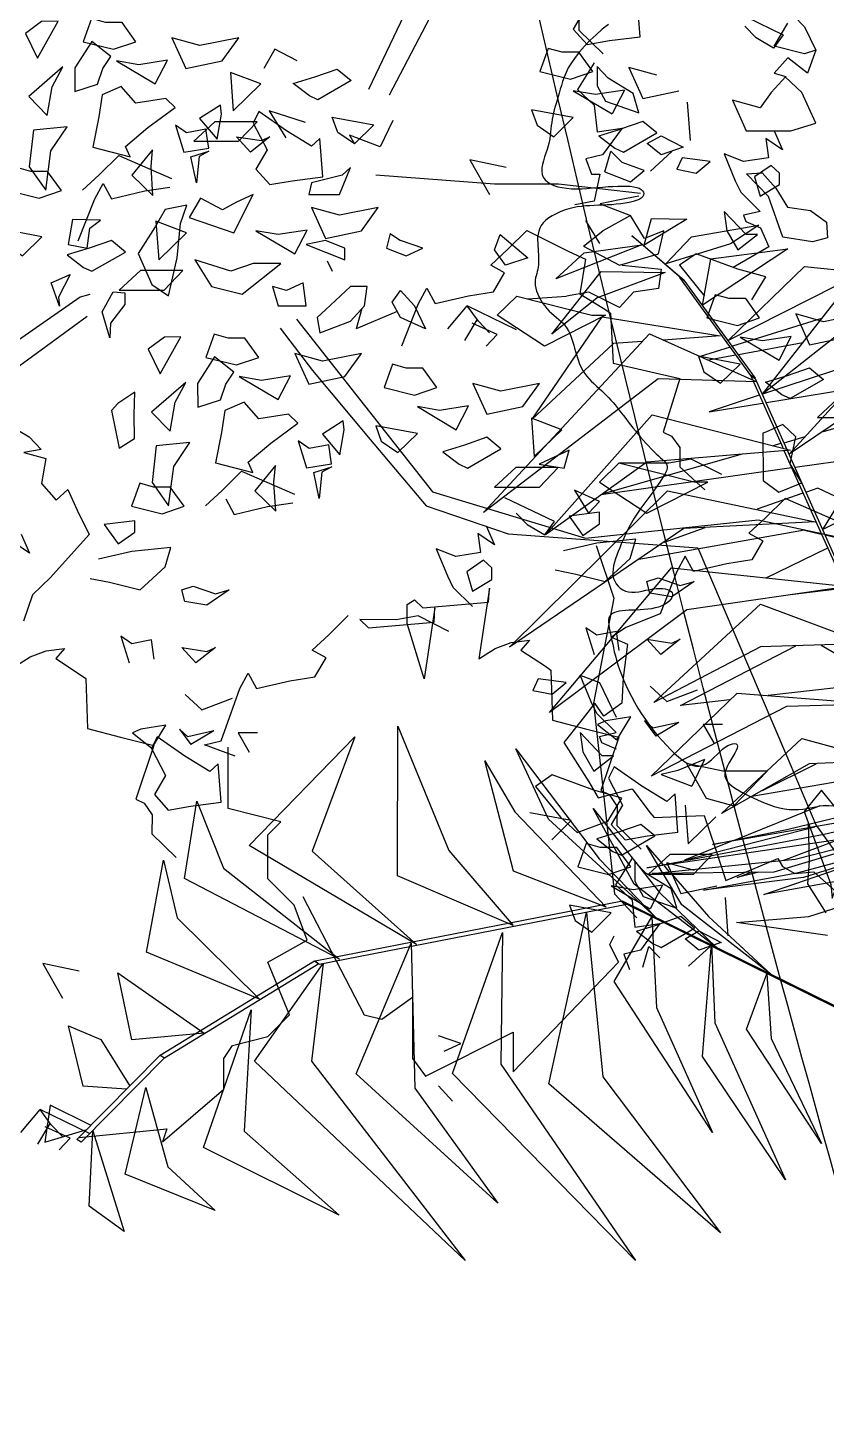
# Model space of a CAD drawing. Header units: metres. Extents: x 10 to 239, y 2 to 253.
# Drawn here: x 80.18 to 83.68, y 124.46 to 130.54 of the extents above; entities that cross this region are included whole.
import ezdxf

# ---------------------------------------------------------------- set-up
doc = ezdxf.new("R2010")
doc.units = ezdxf.units.M
doc.header["$MEASUREMENT"] = 0
doc.layers.add('1', color=7, linetype='Continuous')
doc.layers.add('cot200', color=9, linetype='Continuous')
doc.layers.add('barrera', color=7, linetype='Continuous', lineweight=0, true_color=0x9dbb63)
doc.layers.add('bloques ARBOLES', color=7, linetype='Continuous', true_color=0xb8d897)

# ---------------------------------------------------------------- blocks, each defined once
blk = doc.blocks.new('ARB5')
blk.add_lwpolyline([(4843, 2720), (4814, 2786), (4781, 2854), (4745, 2920), (4707, 2984), (4668, 3044), (4629, 3097), (4590, 3143), (4553, 3182), (4516, 3214), (4481, 3242), (4446, 3266), (4413, 3287), (4381, 3306), (4350, 3324), (4321, 3341), (4292, 3359), (4265, 3376), (4238, 3393), (4212, 3409), (4186, 3424), (4159, 3438), (4133, 3451), (4106, 3463), (4079, 3474), (4051, 3485), (4023, 3496), (3995, 3507), (3966, 3520), (3936, 3534), (3906, 3551), (3876, 3569), (3846, 3590), (3815, 3610), (3784, 3630), (3754, 3647), (3724, 3661), (3694, 3670), (3666, 3673), (3638, 3670), (3611, 3660), (3585, 3644), (3561, 3622), (3539, 3595), (3518, 3564), (3499, 3528), (3482, 3489), (3467, 3447), (3454, 3402), (3442, 3356), (3432, 3308), (3423, 3259), (3414, 3211), (3405, 3163), (3397, 3116), (3387, 3071), (3378, 3028), (3368, 2988), (3357, 2951), (3346, 2917), (3333, 2887), (3321, 2862), (3307, 2842), (3292, 2827), (3277, 2817), (3263, 2813), (3248, 2813), (3235, 2820), (3224, 2831), (3215, 2848), (3208, 2870), (3204, 2898), (3203, 2929), (3204, 2965), (3208, 3003), (3213, 3043), (3220, 3085), (3227, 3127), (3236, 3168), (3245, 3208), (3254, 3247), (3263, 3286), (3271, 3324), (3279, 3362), (3285, 3400), (3290, 3440), (3293, 3480), (3293, 3521), (3292, 3563), (3288, 3604), (3281, 3645), (3273, 3684), (3262, 3720), (3248, 3753), (3231, 3782), (3212, 3806), (3191, 3826), (3168, 3842), (3143, 3855), (3118, 3866), (3091, 3874), (3064, 3880), (3038, 3886), (3011, 3891), (2986, 3896), (2961, 3901), (2936, 3906), (2913, 3912), (2890, 3918), (2869, 3925), (2849, 3933), (2830, 3943), (2812, 3953), (2794, 3963), (2776, 3974), (2758, 3984), (2738, 3992), (2717, 3999), (2693, 4004), (2667, 4006), (2639, 4006), (2609, 4003), (2579, 3998), (2548, 3991), (2517, 3981), (2486, 3970), (2457, 3957), (2430, 3942), (2404, 3926), (2379, 3909), (2354, 3892), (2331, 3875), (2307, 3860), (2283, 3846), (2259, 3834), (2234, 3825), (2208, 3818), (2181, 3813), (2153, 3809), (2125, 3807), (2096, 3806), (2067, 3806), (2037, 3806), (2007, 3806), (1976, 3805), (1945, 3804), (1914, 3802), (1883, 3799), (1852, 3794), (1822, 3787), (1791, 3777), (1762, 3765), (1732, 3751), (1703, 3736), (1675, 3719), (1646, 3701), (1619, 3684), (1592, 3666), (1565, 3650), (1538, 3634), (1512, 3620), (1486, 3607), (1460, 3594), (1433, 3582), (1405, 3570), (1377, 3558), (1348, 3546), (1317, 3533), (1285, 3520), (1252, 3507), (1219, 3493), (1185, 3478), (1151, 3463), (1117, 3448), (1083, 3432), (1050, 3416), (1017, 3400), (986, 3383), (955, 3367), (926, 3351), (899, 3335), (874, 3319), (852, 3305), (832, 3291), (814, 3280), (796, 3271), (779, 3266), (762, 3266), (742, 3272), (721, 3284), (696, 3305), (668, 3334), (636, 3370), (601, 3412), (565, 3457), (527, 3505), (489, 3553), (451, 3601), (413, 3645), (376, 3685), (341, 3722), (307, 3755), (274, 3785), (241, 3813), (210, 3838), (179, 3863), (148, 3886), (119, 3909), (89, 3930), (60, 3951), (31, 3969), (2, 3985), (-26, 3998), (-55, 4008), (-83, 4014), (-111, 4015), (-139, 4012), (-166, 4005), (-191, 3994), (-214, 3979), (-235, 3961), (-253, 3939), (-267, 3914), (-278, 3886), (-285, 3856), (-290, 3824), (-293, 3790), (-295, 3757), (-298, 3723), (-300, 3690), (-305, 3659), (-311, 3630), (-319, 3604), (-329, 3581), (-341, 3561), (-353, 3545), (-367, 3534), (-380, 3528), (-394, 3527), (-409, 3531), (-422, 3541), (-435, 3556), (-447, 3575), (-457, 3597), (-466, 3623), (-471, 3652), (-475, 3683), (-475, 3715), (-473, 3750), (-468, 3784), (-462, 3820), (-455, 3855), (-448, 3890), (-440, 3924), (-432, 3957), (-426, 3988), (-420, 4017), (-417, 4044), (-415, 4068), (-416, 4091), (-420, 4110), (-426, 4127), (-437, 4141), (-451, 4152), (-469, 4160), (-490, 4166), (-514, 4171), (-541, 4174), (-569, 4176), (-599, 4177), (-631, 4179), (-663, 4181), (-696, 4183), (-731, 4185), (-768, 4187), (-807, 4187), (-848, 4187), (-891, 4186), (-937, 4184), (-987, 4179), (-1039, 4173), (-1093, 4165), (-1149, 4155), (-1207, 4143), (-1266, 4128), (-1326, 4112), (-1386, 4094), (-1446, 4073), (-1506, 4051), (-1564, 4027), (-1621, 4002), (-1675, 3976), (-1727, 3949), (-1776, 3922), (-1820, 3895), (-1860, 3869), (-1896, 3843), (-1927, 3817), (-1952, 3790), (-1972, 3763), (-1986, 3736), (-1993, 3708), (-1995, 3678), (-1990, 3647), (-1980, 3616), (-1966, 3583), (-1949, 3551), (-1932, 3519), (-1915, 3487), (-1899, 3457), (-1886, 3428), (-1878, 3400), (-1874, 3376), (-1873, 3354), (-1877, 3337), (-1884, 3324), (-1894, 3317), (-1908, 3317), (-1924, 3324), (-1943, 3338), (-1964, 3358), (-1987, 3383), (-2012, 3409), (-2038, 3435), (-2064, 3459), (-2091, 3480), (-2118, 3494), (-2144, 3501), (-2170, 3500), (-2197, 3493), (-2223, 3479), (-2251, 3460), (-2279, 3436), (-2309, 3408), (-2340, 3376), (-2372, 3341), (-2406, 3303), (-2439, 3263), (-2472, 3222), (-2504, 3179), (-2533, 3136), (-2559, 3093), (-2580, 3050), (-2597, 3008), (-2610, 2967), (-2620, 2927), (-2626, 2888), (-2631, 2852), (-2633, 2817), (-2635, 2783), (-2637, 2752), (-2639, 2723), (-2643, 2696), (-2649, 2671), (-2658, 2647)])
for points in [[(824, 2332), (399, 2445), (257, 2332), (285, 2105), (484, 2162), (710, 2048), (852, 2133), (824, 2303)], [(2410, 1425), (2523, 1680), (2920, 1708), (3175, 1850), (3146, 1708), (2976, 1623), (2778, 1566), (2693, 1368), (2551, 1254), (2410, 1283)]]:
    blk.add_lwpolyline(points, close=True)
blk = doc.blocks.new('A$C16B70096')
for p, q in [((1337, 1513), (1291.5, 1512)), ((1291.5, 1512), (1346.5, 1478.5)), ((1346.5, 1478.5), (1337, 1513)), ((1198.5, 1504.5), (1235, 1480.5)), ((1285.5, 1489.5), (1198.5, 1504.5)), ((1318.5, 1454.5), (1285.5, 1489.5)), ((1300.5, 1437.5), (1362.5, 1490.5)), ((1362.5, 1490.5), (1357, 1487)), ((1161, 1474), (1271, 1401)), ((1260.5, 1461), (1161, 1474)), ((1235, 1480.5), (1318.5, 1454.5)), ((1357, 1487), (1295, 1433.5)), ((1424, 1468.5), (1349.5, 1479)), ((1349.5, 1479), (1460.5, 1435)), ((1271, 1401), (1260.5, 1461)), ((1460.5, 1435), (1424, 1468.5)), ((1139.5, 1451), (1012, 1438.5)), ((1193.5, 1286), (1078, 1434)), ((1238, 1355.5), (1139.5, 1451)), ((1295, 1433.5), (1203, 1307)), ((1208.5, 1310.5), (1300.5, 1437)), ((1295, 1433.5), (1300.5, 1437.5)), ((1300.5, 1437), (1295, 1433.5)), ((1402, 1444.5), (1319.5, 1443.5)), ((1319.5, 1443.5), (1407, 1410.5)), ((1465.5, 1363.5), (1402, 1444.5)), ((1098.5, 1426), (1238, 1355.5)), ((1407, 1410.5), (1465.5, 1363.5)), ((1056.5, 1394.5), (1193.5, 1286)), ((1117.5, 1384), (1232.5, 1348)), ((1400.5, 1386), (1248.5, 1361.5)), ((1491, 1254), (1400.5, 1386)), ((1339.5, 1364), (1201, 1302)), ((1554, 1133.5), (1339.5, 1364)), ((1224.5, 1337.5), (1141.5, 1353)), ((1235.5, 1347), (1274, 1335)), ((1248.5, 1361.5), (1321.5, 1356)), ((1349, 1354), (1386, 1351.5)), ((1386, 1351.5), (1491, 1254)), ((1159, 1208.5), (1041.5, 1338)), ((1044.5, 1335.5), (1193.5, 1286)), ((1263.5, 1330.5), (1228.5, 1337)), ((1203, 1307), (1208.5, 1310.5)), ((1208.5, 1310), (1203, 1306.5)), ((1206, 1304.5), (1208.5, 1310)), ((1016.5, 1305.5), (1159, 1208.5)), ((1203, 1306.5), (1065.5, 997.5)), ((1188.5, 1275.5), (1083.5, 1292.5)), ((1167, 1217), (1205, 1301.5)), ((1201, 1302), (1328.5, 1306)), ((1328.5, 1306), (1554, 1133.5)), ((1262.5, 1263.5), (1193.5, 1274.5)), ((1198, 1285), (1262.5, 1263.5)), ((1336, 1259.5), (1157.5, 1214)), ((1474, 1104.5), (1336, 1259.5)), ((1115, 1238), (1059, 1254)), ((1115.5, 1111.5), (1047.5, 1222.5)), ((1165.5, 1223.5), (1138.5, 1231.5)), ((1179.5, 1220), (1170, 1223)), ((1070.5, 1203), (1151.5, 1191.5)), ((1087.5, 1039), (1165.5, 1213)), ((1157.5, 1214), (1343, 1198.5)), ((1399, 1158), (1219.5, 1209)), ((1156, 1191), (1402, 1156)), ((1343, 1198.5), (1474, 1104.5)), ((1006, 1166.5), (1115.5, 1111.5)), ((1092, 1150.5), (1122, 1165)), ((1122, 1165), (1137, 1159.5)), ((1316.5, 1161.5), (1125.5, 1121.5)), ((1141.5, 1158.5), (1200.5, 1137.5)), ((1520.5, 959.5), (1316.5, 1161.5)), ((1125.5, 1121.5), (1295, 1112.5)), ((1320, 1095), (1267.5, 1114)), ((1295, 1112.5), (1520.5, 959.5)), ((1112.5, 1104.5), (1087, 1098.5)), ((1139.5, 1110.5), (1118, 1105.5)), ((1139.5, 1110.5), (1353.5, 1072.5)), ((1189, 1049), (1110, 1087.5)), ((1311, 1062), (1083.5, 1038)), ((1468.5, 875), (1311, 1062)), ((1083.5, 1038), (1291.5, 1007.5)), ((1087, 1035.5), (1157.5, 1027)), ((1196, 1015), (1060.5, 964)), ((1334, 888), (1196, 1015)), ((1291.5, 1007.5), (1468.5, 875)), ((1060.5, 964), (1196, 960)), ((1118, 962), (1060.5, 928.5)), ((1299.5, 884), (1150.5, 961)), ((1196, 960), (1334, 888)), ((1226.5, 900), (1045, 886)), ((1064.5, 911), (1186.5, 897)), ((1337.5, 793), (1226.5, 900)), ((1045, 886), (1162.5, 883)), ((1162.5, 883), (1337.5, 793)), ((1236, 891.5), (1299.5, 884)), ((1664.5, 857.5), (1598.5, 697)), ((1665, 664), (1664.5, 857.5)), ((1856.5, 703.5), (1720, 843.5)), ((1720, 843.5), (1775, 696)), ((1143, 841.5), (1037.5, 813)), ((1246.5, 744.5), (1143, 841.5)), ((1512, 828), (1404.5, 686)), ((1470, 737.5), (1512, 828)), ((1037.5, 813), (1133.5, 809)), ((1193.5, 774.5), (1124.5, 809)), ((1133.5, 809), (1246.5, 744.5)), ((1552, 812.5), (1513.5, 747)), ((1515, 670), (1552, 812.5)), ((1057, 792.5), (1207.5, 766.5)), ((1162, 724), (976, 769)), ((1041.5, 753), (1119.5, 754.5)), ((1119.5, 754.5), (1230, 710)), ((1924, 760.5), (1889.5, 674)), ((1940, 660.5), (1924, 760.5)), ((1114, 718), (971, 751.5)), ((1059.5, 739), (1258, 704.5)), ((1412.5, 751), (1326.5, 642.5)), ((1331.5, 610.5), (1470, 737.5)), ((1359.5, 653.5), (1412.5, 751)), ((1513.5, 747), (1395.5, 623.5)), ((1147, 668.5), (962, 718.5)), ((962, 718.5), (1140.5, 662)), ((1151.5, 685.5), (966, 733)), ((966, 733), (1179, 669)), ((1343, 674.5), (1114, 718)), ((1294.5, 684.5), (1126, 727.5)), ((1258, 704.5), (1162, 724)), ((1085, 712.5), (1343, 674.5)), ((1093.5, 711.5), (1166.5, 684)), ((1234.5, 708.5), (1294.5, 684.5)), ((1343.5, 703.5), (1322.5, 679)), ((1323, 669), (1343.5, 703.5)), ((1640.5, 575.5), (1856.5, 703.5)), ((1192, 640), (1056.5, 686.5)), ((1336, 667), (1151.5, 685.5)), ((1404.5, 686), (1331.5, 610.5)), ((1598.5, 697), (1515.5, 600)), ((1775, 696), (1640.5, 575.5)), ((1967, 684.5), (1949.5, 610)), ((1989, 565.5), (1967, 684.5)), ((1134, 611.5), (952, 670)), ((1061.5, 663.5), (1192, 640)), ((1270, 645.5), (1147, 668.5)), ((1179, 669), (1336, 667)), ((1198.5, 669), (1226.5, 662)), ((1226.5, 662), (1209, 668.5)), ((1311.5, 667), (1263.5, 611.5)), ((1298, 626.5), (1321.5, 666.5)), ((1320.5, 677), (1314, 669.5)), ((1395.5, 623.5), (1515, 670)), ((1515.5, 600), (1665, 664)), ((1889.5, 674), (1740, 556.5)), ((1140.5, 662), (1270, 645.5)), ((1253.5, 572), (1359.5, 653.5)), ((1740, 556.5), (1940, 660.5)), ((1097.5, 495), (1374.5, 631.5)), ((1369, 627.5), (1099, 494)), ((1326.5, 642.5), (1253.5, 572)), ((1369, 627.5), (1374.5, 631.5)), ((1374.5, 631.5), (1369, 627.5)), ((1766, 550), (1369, 627.5)), ((1374.5, 631.5), (1771.5, 554)), ((1227, 604), (1134, 611.5)), ((1183, 537), (1298, 626.5)), ((1263.5, 611.5), (1183, 537)), ((1336.5, 611), (1330.5, 494)), ((1385, 527.5), (1336.5, 611)), ((1421, 617), (1400, 404.5)), ((1469.5, 395.5), (1421, 617)), ((1949.5, 610), (1843, 505)), ((1109.5, 587), (1227, 604)), ((1259.5, 576.5), (1255, 474.5)), ((1271, 431), (1259.5, 576.5)), ((1594, 409), (1529.5, 591)), ((1529.5, 591), (1531.5, 421)), ((1647.5, 577), (1642.5, 390)), ((1718.5, 408.5), (1647.5, 577)), ((1843, 505), (1989, 565.5)), ((1849.5, 425), (1761, 551)), ((1761, 551), (1776, 425)), ((1772, 554.5), (1766.5, 550.5)), ((1766.5, 550.5), (1966, 428.5)), ((1771.5, 554), (1767, 551)), ((1971.5, 432.5), (1772, 554.5)), ((2026, 539), (1914.5, 461)), ((2008, 452.5), (2026, 539)), ((1188, 537.5), (1182.5, 454)), ((1214.5, 466), (1188, 537.5)), ((1258, 332.5), (1385, 527.5)), ((1330.5, 494), (1258, 332.5)), ((1915.5, 313.5), (1854, 491)), ((1854, 491), (1863, 334.5)), ((1117.5, 318.5), (1214.5, 466)), ((1255, 474.5), (1164, 271.5)), ((2090, 470.5), (2048, 453)), ((2071, 392.5), (2090, 470.5)), ((1182.5, 454), (1117.5, 318.5)), ((1914.5, 461), (2008, 452.5)), ((2048, 453), (2011, 393.5)), ((1164, 271.5), (1271, 431)), ((1971.5, 432.5), (1966, 429)), ((2079, 323.5), (1971.5, 432.5)), ((1531.5, 421), (1357.5, 167.5)), ((1577.5, 167.5), (1849.5, 425)), ((1776, 425), (1577.5, 167.5)), ((1966, 429), (2073.5, 320)), ((1400, 404.5), (1248, 203)), ((1248, 203), (1469.5, 395.5)), ((1357.5, 167.5), (1594, 409)), ((1535.5, 241.5), (1718.5, 408.5)), ((1642.5, 390), (1535.5, 241.5)), ((1990, 391), (1961.5, 288.5)), ((2016.5, 279), (1990, 391)), ((2015.5, 388.5), (2071, 392.5)), ((2061.5, 342), (2113.5, 368)), ((2113.5, 368), (2120.5, 320)), ((1863, 334.5), (1740.5, 226)), ((2058.5, 335), (2018, 205)), ((2063, 237.5), (2058.5, 335)), ((2120.5, 320), (2067.5, 336)), ((2073.5, 320), (2079, 323.5)), ((1740.5, 226), (1915.5, 313.5)), ((1961.5, 288.5), (1900.5, 232)), ((1900.5, 232), (2016.5, 279)), ((2018, 205), (2063, 237.5))]:
    blk.add_line(p, q)
blk = doc.blocks.new('ARBOL22')
for points in [[(0.2961, 0.2167), (0.4461, 0.5042), (0.6051, 0.5828), (0.6248, 0.7006), (0.782, 0.7399), (0.9196, 0.8578), (0.9393, 1.015), (1.0179, 1.2704), (1.0375, 1.624)], [(0.2513, 0.2291), (0.3889, 0.5182), (0.6248, 0.6613), (0.7231, 0.7203), (0.9393, 0.8185), (0.9786, 0.956), (1.0565, 1.565)], [(0.7047, 0.3973), (0.7037, 0.3559), (0.7564, 0.3049)], [(0.8357, 0.3418), (0.8296, 0.4247)], [(0.7158, 0.3998), (0.6919, 0.3584)], [(1.0377, 0.3976), (1.1441, 0.3461), (1.1234, 0.3172), (1.0856, 0.3396), (1.0616, 0.3645)], [(1.1665, 0.3879), (1.1904, 0.3631), (1.2144, 0.3133), (1.1904, 0.3051), (1.1245, 0.3216), (1.1545, 0.3713)], [(0.6919, 0.3584), (0.7219, 0.3252)], [(0.7219, 0.3252), (0.7698, 0.3336)], [(0.7698, 0.3336), (0.8357, 0.3418)], [(0.0968, 0.29), (0.0489, 0.3149), (0.0249, 0.2734)], [(0.6381, 0.3169), (0.6201, 0.2672)], [(0.668, 0.3087), (0.6381, 0.3169)], [(0.7039, 0.3087), (0.668, 0.3087)], [(0.7339, 0.2672), (0.7039, 0.3087)], [(1.2144, 0.3133), (1.1965, 0.2636), (1.1545, 0.2969), (1.1245, 0.2636), (1.1497, 0.2567), (1.1186, 0.2222), (1.0945, 0.1891), (1.0347, 0.2056), (1.0647, 0.1394), (1.1604, 0.1394), (1.2144, 0.156), (1.1844, 0.2222), (1.1485, 0.2553)], [(0.7371, 0.286), (0.7012, 0.228)], [(0.743, 0.2777), (0.743, 0.2362)], [(0.7671, 0.2529), (0.743, 0.2777)], [(0.8117, 0.2756), (0.8416, 0.2092)], [(0.8716, 0.259), (0.8117, 0.2756)], [(0.6201, 0.2672), (0.686, 0.2507)], [(0.686, 0.2507), (0.7339, 0.2672)], [(0.8209, 0.2198), (0.7671, 0.2529)], [(0.7398, 0.2176), (0.6919, 0.2258)], [(0.6919, 0.2258), (0.7758, 0.1761)], [(0.7012, 0.228), (0.7371, 0.1949)], [(0.8021, 0.2272), (0.7398, 0.2176)], [(0.743, 0.2362), (0.761, 0.2031)], [(0.8021, 0.2272), (0.7758, 0.1761)], [(0.833, 0.1782), (0.8209, 0.2198)], [(0.8416, 0.2092), (0.9195, 0.2258)], [(0.1148, 0.1574), (0.0369, 0.1823), (0.0728, 0.1243)], [(0.6919, 0.1679), (0.6022, 0.1845)], [(0.6022, 0.1845), (0.614, 0.1512)], [(0.7371, 0.1949), (0.743, 0.1369)], [(0.761, 0.2031), (0.833, 0.1782)], [(0.9375, 0.201), (0.9434, 0.1181)], [(0.3029, 0.1617), (0.2755, 0.1047), (0.2096, 0.1296), (0.2203, 0.111), (0.1844, 0.1357), (0.1725, 0.169), (0.2623, 0.1523), (0.2203, 0.111)], [(0.614, 0.1512), (0.6499, 0.1265)], [(0.6499, 0.1265), (0.6919, 0.1679)], [(0.8416, 0.1596), (0.7937, 0.143)], [(0.8716, 0.1348), (0.8416, 0.1596)], [(0.743, 0.1369), (0.7969, 0.1451)], [(0.7466, 0.1285), (0.7937, 0.143)], [(0.7466, 0.1285), (0.7817, 0.1017)], [(0.7969, 0.1451), (0.7551, 0.0872)], [(0.7998, 0.0933), (0.8716, 0.1348)], [(0.8509, 0.112), (0.8809, 0.1287)], [(0.8809, 0.1287), (0.9288, 0.1038)], [(1.1245, 0.1394), (1.1424, 0.098), (1.1065, 0.1229), (1.1125, 0.0814), (1.0586, 0.0732), (1.0168, 0.0896), (1.0407, 0.0317), (1.0527, 0.007), (1.0945, -0.0345), (1.0586, -0.0428), (1.0635, -0.0563), (1.095, -0.0701), (1.1136, -0.1106), (1.0364, -0.1553)], [(0.7602, 0.0509), (0.773, 0.0956)], [(0.7969, 0.0707), (0.773, 0.0956)], [(0.7817, 0.1017), (0.7998, 0.0933)], [(0.8809, 0.0872), (0.8509, 0.112)], [(0.9041, 0.0947), (0.8584, 0.0526)], [(0.9288, 0.1038), (0.8809, 0.0872)], [(-0.3653, 0.0117), (-0.3294, 0.0448), (-0.2874, 0.0863), (-0.1736, 0.0366)], [(0.4693, 0.0769), (0.5113, 0.0023)], [(0.5472, 0.0602), (0.4693, 0.0769)], [(0.7551, 0.0872), (0.7192, 0.0789)], [(0.7192, 0.0789), (0.731, 0.0458)], [(0.8448, 0.0541), (0.7969, 0.0707)], [(0.8368, 0.0045), (0.6599, 0.0241), (0.5223, 0.0241), (0.2667, 0.0438)], [(0.731, 0.0458), (0.7491, 0.0458)], [(0.7491, 0.0458), (0.7371, -0.0122)], [(0.7602, 0.0509), (0.815, 0.0292)], [(0.815, 0.0292), (0.8448, 0.0541)], [(-0.3749, -0.098), (-0.339, -0.007), (-0.3211, 0.0261)], [(-0.3211, 0.0261), (-0.3031, -0.007)], [(-0.3031, -0.007), (-0.2313, 0.0097)], [(-0.2313, 0.0097), (-0.1773, 0.0179)], [(0.7371, -0.0122), (0.6951, -0.0204)], [(0.7914, -0.0097), (0.7496, -0.0181)], [(0.7496, -0.0181), (0.8155, -0.043)], [(0.8334, -0.0015), (0.7914, -0.0097)], [(0.7491, -0.1032), (0.7192, -0.0537)], [(0.8155, -0.043), (0.7555, -0.0761)], [(0.8454, -0.0925), (0.8155, -0.043)], [(0.2974, -0.0817), (0.2896, -0.1137)], [(0.2974, -0.0817), (0.3196, -0.097)], [(0.3224, -0.3238), (0.3583, -0.2327), (0.3762, -0.1996), (0.3942, -0.2327), (0.466, -0.2161), (0.52, -0.2078), (0.5439, -0.1665), (0.5139, -0.1499), (0.5498, -0.1167), (0.5918, -0.0752), (0.682, -0.1209), (0.7179, -0.1376), (0.706, -0.212), (0.7599, -0.2453), (0.7719, -0.2535), (0.7778, -0.3612), (0.8496, -0.3777), (0.9216, -0.3943), (0.8855, -0.5103), (0.9037, -0.5185), (0.9216, -0.5434), (0.9216, -0.5847), (0.9755, -0.6345)], [(0.5219, -0.1174), (0.534, -0.0843)], [(0.534, -0.0843), (0.5938, -0.1341)], [(0.7137, -0.1092), (0.7555, -0.0761)], [(0.8873, -0.0761), (0.8454, -0.0925)], [(0.8752, -0.1257), (0.8873, -0.0761)], [(0.2896, -0.1137), (0.3316, -0.1302)], [(0.3675, -0.1137), (0.3196, -0.097)], [(0.3316, -0.1302), (0.3675, -0.1137)], [(0.5458, -0.1505), (0.5219, -0.1174)], [(0.7137, -0.1092), (0.7914, -0.1505)], [(0.1727, -0.1638), (0.1623, -0.1417)], [(0.5938, -0.1341), (0.5458, -0.1505)], [(0.7914, -0.1505), (0.8752, -0.1257)], [(1.0766, -0.2249), (1.1065, -0.1754), (1.0466, -0.1587), (0.9568, -0.1256), (0.9209, -0.1505), (0.9748, -0.2167)], [(0.7975, -0.1505), (0.8813, -0.1589)], [(0.8813, -0.1589), (0.8752, -0.2003)], [(0.3017, -0.2296), (0.3196, -0.2048)], [(0.3196, -0.2048), (0.3496, -0.2379)], [(0.7255, -0.2085), (0.6776, -0.2169)], [(0.7914, -0.2416), (0.7255, -0.2085)], [(0.8214, -0.2085), (0.7914, -0.2416)], [(0.8752, -0.2003), (0.8214, -0.2085)], [(-0.3497, -0.2135), (-0.3706, -0.2193), (-0.5363, -0.3345), (-0.5603, -0.4025), (-0.8832, -0.5386), (-1.0617, -0.6423), (-1.205, -0.6077), (-1.4148, -0.6158)], [(0.3196, -0.2627), (0.3017, -0.2296)], [(0.3496, -0.2379), (0.3735, -0.2876)], [(0.4214, -0.2876), (0.4634, -0.2379)], [(0.5698, -0.2894), (0.4634, -0.2379)], [(0.4873, -0.271), (0.4634, -0.2379)], [(0.5279, -0.2582), (0.5699, -0.2169)], [(0.5699, -0.2169), (0.7316, -0.2582)], [(0.5938, -0.223), (0.6776, -0.2169)], [(-0.5926, -0.4537), (-0.4803, -0.5201), (-0.4546, -0.5477), (-0.4917, -0.5541), (-0.4445, -0.5667), (-0.454, -0.6206), (-0.4224, -0.6564), (-0.3971, -0.6333), (-0.3771, -0.6778), (-0.3511, -0.7309), (-0.4345, -0.8229), (-0.4734, -0.8604), (-0.4925, -0.9173)], [(-0.3553, -0.2607), (-0.5919, -0.433), (-1.0999, -0.6914), (-1.4181, -0.5798)], [(0.0955, -0.2667), (0.3885, -0.6389), (0.7185, -0.7382), (1.0902, -0.6989), (1.7287, -0.836)], [(0.2364, -0.2438), (0.2238, -0.2876)], [(0.3125, -0.2497), (0.2238, -0.2876)], [(0.3735, -0.2876), (0.3196, -0.2627)], [(0.4843, -0.2679), (0.4573, -0.3125)], [(0.6297, -0.3245), (0.5279, -0.2582)], [(0.7614, -0.2582), (0.6297, -0.3245)], [(0.7316, -0.2582), (0.7614, -0.2582)], [(0.0601, -0.2856), (0.1301, -0.3773), (0.2543, -0.5256), (0.3747, -0.669), (0.5514, -0.7291), (0.9606, -0.7594), (1.1512, -1.2067), (1.2148, -1.3558), (1.3427, -1.5344)], [(0.5279, -0.2996), (0.474, -0.2749)], [(0.5113, -0.2959), (0.4873, -0.271)], [(0.504, -0.3245), (0.5279, -0.2996)], [(-0.1007, -0.6685), (-0.0648, -0.6354), (-0.0228, -0.5938), (0.0911, -0.6436)], [(1.0118, -0.6015), (0.9459, -0.5684), (0.898, -0.5768), (0.7903, -0.5768), (0.7483, -0.6181), (0.8501, -0.6844), (0.9818, -0.6181), (0.952, -0.6181), (0.7903, -0.5768)], [(-0.0565, -0.654), (-0.0385, -0.6871)], [(0.5686, -0.6844), (0.5926, -0.7092), (0.6304, -0.7316), (0.6511, -0.7028), (0.5447, -0.6513)], [(1.2621, -0.7025), (1.1483, -0.6528), (1.1063, -0.6943), (1.0704, -0.7274), (1.1003, -0.744), (1.0765, -0.7854), (1.0224, -0.7936), (0.9506, -0.8102), (0.9327, -0.7771), (0.9147, -0.8102), (0.8788, -0.9013), (0.8053, -0.9308), (0.7741, -0.9519), (0.8088, -0.9666), (0.7992, -1.0396), (0.7963, -1.0942), (0.7574, -1.122), (0.738, -1.0938), (0.7085, -1.1327), (0.6713, -1.1786), (0.7255, -1.2638), (0.7455, -1.2979), (0.8185, -1.2789), (0.8568, -1.3293), (0.8662, -1.3404), (0.974, -1.3359), (0.9973, -1.4058), (1.0209, -1.4758), (1.1328, -1.4286), (1.1427, -1.4459), (1.1692, -1.4613), (1.2104, -1.4573), (1.2651, -1.5061)], [(-0.0385, -0.6871), (0.0333, -0.6705)], [(0.0333, -0.6705), (0.0873, -0.6623)], [(0.5044, -0.7116), (0.5223, -0.753), (0.4864, -0.7281), (0.4923, -0.7696), (0.4385, -0.7779), (0.3966, -0.7614), (0.4205, -0.8194), (0.4326, -0.8441), (0.4744, -0.8856)], [(-0.4976, -0.7297), (-0.4796, -0.7711), (-0.5155, -0.7462), (-0.5096, -0.7877), (-0.5634, -0.796), (-0.6053, -0.7795), (-0.5814, -0.8375), (-0.5694, -0.8622), (-0.5275, -0.9037)], [(0.6528, -0.8069), (0.6948, -0.8153), (0.7607, -0.8318), (0.8146, -0.7822), (0.8266, -0.7407), (0.7428, -0.7489), (0.671, -0.7656)], [(-0.3491, -0.825), (-0.3071, -0.8334), (-0.2412, -0.8499), (-0.1873, -0.8003), (-0.1753, -0.7588), (-0.2591, -0.767), (-0.331, -0.7837)], [(0.741, -0.7545), (0.7789, -0.8679), (0.7354, -1.0938), (0.7809, -1.5045), (0.829, -1.5566)], [(-0.5137, -1.0167), (-0.4783, -0.994), (-0.4437, -0.9815), (-0.4045, -0.976), (-0.423, -0.998), (-0.37, -1.0326), (-0.3582, -1.0411), (-0.3548, -1.1489), (-0.2834, -1.1671), (-0.2118, -1.1854), (-0.2507, -1.3005), (-0.2327, -1.3092), (-0.2154, -1.3344), (-0.2164, -1.3758), (-0.1637, -1.4268)], [(0.4238, -0.9392), (0.3579, -0.9061), (0.31, -0.9145), (0.2317, -0.914), (0.2503, -0.9317), (0.3918, -0.9194), (0.3936, -0.8887), (0.3706, -1.0414), (0.3336, -0.9224), (0.3336, -0.8811), (0.3494, -0.8713), (0.368, -0.8889), (0.5095, -0.8766), (0.5113, -0.8459), (0.4883, -0.9986), (0.5236, -0.9759), (0.5583, -0.9634), (0.5975, -0.958), (0.5789, -0.9799), (0.6319, -1.0145), (0.6438, -1.023), (0.6471, -1.1308), (0.7185, -1.149), (0.7901, -1.1673), (0.7513, -1.2824), (0.7692, -1.2911), (0.7865, -1.3163), (0.7856, -1.3577), (0.8382, -1.4087)], [(-0.0369, -1.2083), (-0.1028, -1.1835), (-0.0669, -1.1751), (-0.0264, -1.0623), (-0.0085, -1.0292), (0.0095, -1.0623), (0.0813, -1.0457), (0.1353, -1.0375), (0.1592, -0.9961), (0.1292, -0.9795), (0.1651, -0.9464), (0.2071, -0.9049)], [(-0.2832, -0.9494), (-0.2651, -1.0073)], [(-0.2591, -0.9658), (-0.2832, -0.9494)], [(0.7428, -0.9477), (0.7187, -0.9313)], [(0.7187, -0.9313), (0.7369, -0.9892)], [(0.7848, -0.9395), (0.7428, -0.9477)], [(0.7907, -0.9808), (0.7848, -0.9395)], [(0.8507, -0.9561), (0.9045, -0.9644)], [(0.8805, -0.9892), (0.8507, -0.9561)], [(0.9225, -0.9561), (0.8805, -0.9892)], [(0.9045, -0.9644), (0.9225, -0.9561)], [(-0.2171, -0.9576), (-0.2591, -0.9658)], [(-0.2112, -0.9989), (-0.2171, -0.9576)], [(-0.1214, -1.0073), (-0.1513, -0.9742)], [(-0.1513, -0.9742), (-0.0974, -0.9825)], [(-0.0794, -0.9742), (-0.1214, -1.0073)], [(-0.0974, -0.9825), (-0.0794, -0.9742)], [(0.7847, -1.1931), (0.7532, -1.1793), (0.7483, -1.1658), (0.7842, -1.1575), (0.7424, -1.116), (0.7303, -1.0913), (0.7065, -1.0333), (0.7483, -1.0498), (0.7842, -1.1244)], [(-0.1444, -1.0752), (-0.1084, -1.1083)], [(0.8576, -1.0571), (0.8935, -1.0902)], [(0.8935, -1.0902), (0.9594, -1.0653)], [(-0.1084, -1.1083), (-0.0426, -1.0834)], [(0.7617, -1.1317), (0.7438, -1.1399)], [(0.8157, -1.1233), (0.7617, -1.1317)], [(0.7858, -1.173), (0.8157, -1.1233)], [(0.8455, -1.1317), (0.8696, -1.1648)], [(0.8635, -1.1481), (0.8455, -1.1317)], [(0.9192, -1.1355), (0.8635, -1.1481)], [(0.9192, -1.1355), (0.8696, -1.1648)], [(-0.2402, -1.1498), (-0.2582, -1.158)], [(-0.2582, -1.158), (-0.2162, -1.1911)], [(-0.1862, -1.1414), (-0.2402, -1.1498)], [(-0.2162, -1.1911), (-0.1862, -1.1414)], [(-0.1384, -1.1662), (-0.1564, -1.1498)], [(-0.1564, -1.1498), (-0.1323, -1.1829)], [(-0.0828, -1.1536), (-0.1384, -1.1662)], [(-0.0828, -1.1536), (-0.1323, -1.1829)], [(0.0115, -1.158), (-0.0305, -1.158)], [(-0.0305, -1.158), (-0.0067, -1.1993)], [(0.7438, -1.1399), (0.7858, -1.173)], [(1.0134, -1.1399), (0.9714, -1.1399)], [(0.9714, -1.1399), (0.9953, -1.1812)], [(-0.373, -2.0299), (-0.184, -2.011), (-0.1934, -2.0393), (-0.0611, -1.9259), (-0.0611, -1.8598), (-0.0422, -1.8315), (0.0334, -1.8126), (0.0807, -1.7653), (0.0334, -1.652), (0.1185, -1.6047), (0.0901, -1.5292), (0.0334, -1.4725), (0.0334, -1.378), (0.0618, -1.3497), (-0.0516, -1.3213), (-0.0516, -1.1891)], [(0.9748, -1.2155), (0.9175, -1.2392)], [(0.9748, -1.2155), (0.9475, -1.2725)], [(0.7797, -1.231), (0.7678, -1.2559)], [(0.8396, -1.2725), (0.7797, -1.231)], [(0.9175, -1.2392), (0.8816, -1.2476)], [(0.8816, -1.2476), (0.9475, -1.2725)], [(0.7678, -1.2559), (0.7976, -1.3138)], [(0.8935, -1.3056), (0.8396, -1.2725)], [(0.7976, -1.3138), (0.7737, -1.3552)], [(0.9114, -1.289), (0.8935, -1.3056)], [(0.9175, -1.3718), (0.9114, -1.289)], [(0.9332, -1.314), (0.9391, -1.3969), (0.9991, -1.3389)], [(0.6456, -1.3885), (0.6876, -1.3471), (0.5979, -1.3305)], [(0.7737, -1.3552), (0.8037, -1.3885)], [(0.8516, -1.3801), (0.9175, -1.3718)], [(1.1981, -1.3506), (1.2002, -1.4346), (1.1965, -1.4831), (1.2358, -1.5455)], [(0.7199, -1.3967), (0.7019, -1.4464)], [(0.7498, -1.4049), (0.7199, -1.3967)], [(0.7858, -1.4049), (0.7498, -1.4049)], [(0.8157, -1.4464), (0.7858, -1.4049)], [(0.8037, -1.3885), (0.8516, -1.3801)], [(0.8189, -1.4277), (0.783, -1.4856)], [(0.7019, -1.4464), (0.7678, -1.4629)], [(0.7678, -1.4629), (0.8157, -1.4464)], [(0.8489, -1.4608), (0.8248, -1.4359)], [(0.8248, -1.4359), (0.8248, -1.4774)], [(0.9028, -1.4939), (0.8489, -1.4608)], [(0.9534, -1.4547), (0.8935, -1.438)], [(0.8935, -1.438), (0.9235, -1.5044)], [(0.7737, -1.4878), (0.8576, -1.5375)], [(0.8217, -1.496), (0.7737, -1.4878)], [(0.783, -1.4856), (0.8189, -1.5187)], [(0.8839, -1.4865), (0.8217, -1.496)], [(0.8248, -1.4774), (0.8428, -1.5105)], [(0.8839, -1.4865), (0.8576, -1.5375)], [(0.9148, -1.5354), (0.9028, -1.4939)], [(0.9235, -1.5044), (1.0014, -1.4878)], [(0.109, -1.5103), (0.2413, -1.7653), (0.2791, -1.7748), (0.3453, -1.7276), (0.3453, -1.8598), (0.3736, -1.8976), (0.5627, -1.8031), (0.5627, -1.8882), (0.7895, -1.652), (0.7706, -1.6142), (0.78, -1.5953)], [(0.8189, -1.5187), (0.8248, -1.5767)], [(0.8428, -1.5105), (0.9148, -1.5354)], [(1.0193, -1.5126), (1.0252, -1.5955)], [(0.684, -1.5291), (0.6958, -1.5624)], [(0.7737, -1.5457), (0.684, -1.5291)], [(0.7317, -1.5871), (0.7737, -1.5457)], [(0.9235, -1.554), (0.8755, -1.5706)], [(0.9534, -1.5789), (0.9235, -1.554)], [(0.6958, -1.5624), (0.7317, -1.5871)], [(0.8248, -1.5767), (0.8787, -1.5685)], [(0.8284, -1.5851), (0.8755, -1.5706)], [(0.8787, -1.5685), (0.8369, -1.6265)], [(0.8816, -1.6204), (0.9534, -1.5789)], [(0.8284, -1.5851), (0.8635, -1.612)], [(0.8635, -1.612), (0.8816, -1.6204)], [(0.9327, -1.6016), (0.9627, -1.5849)], [(0.9627, -1.6265), (0.9327, -1.6016)], [(0.9627, -1.5849), (1.0106, -1.6098)], [(1.0106, -1.6098), (0.9627, -1.6265)], [(0.8369, -1.6265), (0.801, -1.6347)], [(0.801, -1.6347), (0.8128, -1.6678)], [(0.842, -1.6627), (0.8548, -1.6181)], [(0.8787, -1.6429), (0.8548, -1.6181)], [(0.9859, -1.6189), (0.9403, -1.661)], [(-0.3729, -1.6715), (-0.4508, -1.6548)], [(-0.4508, -1.6548), (-0.4088, -1.7294)], [(0.4494, -1.8273), (0.4014, -1.8107)], [(0.4134, -1.8438), (0.4494, -1.8273)], [(0.4014, -1.9184), (0.4314, -1.9515)], [(-0.4987, -2.0193), (-0.4567, -1.9696)], [(-0.3503, -2.0211), (-0.4567, -1.9696)], [(-0.4328, -2.0027), (-0.4567, -1.9696)], [(-0.4358, -1.9996), (-0.4628, -2.0442)], [(-0.4088, -2.0276), (-0.4328, -2.0027)], [(-0.3922, -2.0313), (-0.4461, -2.0066)], [(-0.4161, -2.0562), (-0.3922, -2.0313)]]:
    blk.add_lwpolyline(points)
for points in [[(-0.4886, 0.3487), (-0.4627, 0.2957), (-0.4184, 0.3755), (-0.4537, 0.3749)], [(-0.3464, 0.3811), (-0.3643, 0.3314), (-0.2985, 0.3149), (-0.2505, 0.3314), (-0.2805, 0.3729), (-0.3164, 0.3729)], [(-0.382, 0.2243), (-0.3331, 0.2395), (-0.3217, 0.2735), (-0.3043, 0.2993), (-0.3457, 0.3321), (-0.3823, 0.2749)], [(-0.0649, 0.29), (-0.029, 0.3398), (-0.1128, 0.3231), (-0.1728, 0.3398), (-0.1428, 0.2734)], [(-0.4309, 0.2344), (-0.4078, 0.2772), (-0.4816, 0.2136), (-0.4416, 0.1724)], [(-0.1823, 0.2913), (-0.2446, 0.2818), (-0.2925, 0.29), (-0.2087, 0.2403)], [(0.2131, 0.2475), (0.1413, 0.206), (0.1232, 0.2144), (0.0881, 0.2412), (0.1352, 0.2557), (0.1831, 0.2723)], [(-0.041, 0.1823), (0.0189, 0.2403), (-0.0469, 0.2651)], [(-0.1663, 0.1898), (-0.1861, 0.209), (-0.2505, 0.1992), (-0.2821, 0.235), (-0.3232, 0.2172), (-0.3305, 0.1691), (-0.3437, 0.104), (-0.2632, 0.0834), (-0.2733, 0.1057), (-0.2247, 0.1462)], [(-0.0757, 0.1213), (-0.0664, 0.1752), (-0.0685, 0.1949), (-0.1133, 0.1656)], [(0.0022, 0.156), (0.032, 0.098), (0.0081, 0.0567), (0.0381, 0.0234), (0.086, 0.0318), (0.1519, 0.0401), (0.1458, 0.1229), (0.1279, 0.1063), (0.074, 0.1394), (0.0141, 0.1809)], [(-0.1656, 0.1513), (-0.1475, 0.0934), (-0.0936, 0.1018), (-0.0996, 0.1431), (-0.1416, 0.1349)], [(-0.0295, 0.1167), (0.011, 0.1589), (-0.0804, 0.1589), (-0.126, 0.1167)], [(-0.4803, 0.0615), (-0.4446, 0.0116), (-0.4336, 0.0964), (-0.3988, 0.1479), (-0.4712, 0.1406)], [(0.0202, 0.1182), (0.0381, 0.1265), (-0.0039, 0.0934), (-0.0337, 0.1265)], [(-0.2138, -0.0001), (-0.218, 0.0618), (-0.2145, 0.0985), (-0.2591, 0.044)], [(-0.1144, 0.084), (-0.1202, 0.0272), (-0.1322, 0.0835), (-0.0931, 0.0957)], [(-0.5249, 0.0105), (-0.459, -0.006), (-0.411, 0.0105), (-0.441, 0.052), (-0.4769, 0.052), (-0.5069, 0.0602)], [(0.122, 0.0023), (0.1878, 0.0023), (0.2117, 0.0602), (0.1938, 0.0438), (0.1279, 0.0271)], [(0.9568, 0.0483), (0.9868, 0.0732), (0.9268, 0.0814), (0.9148, 0.0565)], [(1.1365, 0.0483), (1.1186, 0.0649), (1.0827, 0.0401), (1.0945, -0.0014), (1.1365, 0.0234)], [(-0.0398, -0.0806), (0.0022, 0.0023), (-0.0337, -0.0142), (-0.0637, -0.0308), (-0.1116, -0.006), (-0.1356, -0.0475)], [(-0.1878, -0.0304), (-0.2091, -0.0675), (-0.2457, -0.1247), (-0.2159, -0.1916), (-0.1804, -0.2162), (-0.1615, -0.1341), (-0.1544, -0.0607), (-0.141, -0.0209)], [(0.1579, -0.0925), (0.2358, -0.0759), (0.2717, -0.0262), (0.1878, -0.0428), (0.1279, -0.0262)], [(-0.3499, -0.0708), (-0.3267, -0.0532), (-0.3874, -0.0519), (-0.3966, -0.1057), (-0.3555, -0.1132)], [(-0.2015, -0.1386), (-0.1416, -0.0806), (-0.2075, -0.0557)], [(1.0647, -0.0843), (1.0168, -0.0345), (1.0227, -0.0759), (1.0466, -0.1174), (1.0886, -0.0843)], [(-0.5309, -0.1054), (-0.495, -0.1302), (-0.453, -0.0888), (-0.5428, -0.0722)], [(0.092, -0.1256), (0.1183, -0.0746), (0.0561, -0.0841), (0.0081, -0.0759)], [(-0.3633, -0.155), (-0.3452, -0.1634), (-0.2733, -0.1219), (-0.3033, -0.097), (-0.3512, -0.1137), (-0.3984, -0.1282)], [(0.1999, -0.1386), (0.1999, -0.1137), (0.1579, -0.097), (0.116, -0.1054)], [(-0.1236, -0.1386), (-0.0877, -0.1965), (-0.0218, -0.213), (0.062, -0.1468), (0.0022, -0.1468), (-0.0457, -0.1634)], [(-0.4172, -0.2188), (-0.4151, -0.2384), (-0.4331, -0.1881), (-0.3923, -0.1704)], [(-0.19, -0.2041), (-0.1495, -0.1619), (-0.2409, -0.1619), (-0.2865, -0.2041)], [(-0.2744, -0.21), (-0.2742, -0.2352), (-0.3052, -0.2754), (-0.3068, -0.3065), (-0.3229, -0.2505), (-0.2998, -0.2077)], [(0.074, -0.2048), (0.0441, -0.1965), (0.0561, -0.2379), (0.116, -0.2379), (0.1099, -0.1881)], [(0.1458, -0.2959), (0.2117, -0.271), (0.2417, -0.2379), (0.2478, -0.1965), (0.2117, -0.1965), (0.1579, -0.2461), (0.1399, -0.2627)], [(0.9976, -0.2141), (0.9796, -0.2638), (1.0455, -0.2803), (1.0934, -0.2638), (1.0635, -0.2223), (1.0276, -0.2223)], [(1.315, -0.2554), (1.2311, -0.2721), (1.1712, -0.2554), (1.2012, -0.3218), (1.2791, -0.3052)], [(-0.2239, -0.3315), (-0.1981, -0.3845), (-0.1538, -0.3047), (-0.1891, -0.3053)], [(-0.0818, -0.2991), (-0.0997, -0.3488), (-0.0338, -0.3653), (0.0141, -0.3488), (-0.0159, -0.3073), (-0.0518, -0.3073)], [(1.1353, -0.3549), (1.1616, -0.3039), (1.0994, -0.3134), (1.0514, -0.3052)], [(-0.1174, -0.4559), (-0.0685, -0.4407), (-0.057, -0.4067), (-0.0397, -0.3809), (-0.0811, -0.348), (-0.1177, -0.4052)], [(0.1997, -0.3902), (0.2356, -0.3404), (0.1518, -0.357), (0.0918, -0.3404), (0.1218, -0.4068)], [(0.9735, -0.3798), (1.0094, -0.4045), (1.0514, -0.3632), (0.9617, -0.3465)], [(0.3979, -0.4136), (0.3679, -0.3721), (0.332, -0.3721), (0.302, -0.3638), (0.2841, -0.4136), (0.35, -0.43)], [(1.2311, -0.3963), (1.1593, -0.4378), (1.1412, -0.4294), (1.1061, -0.4025), (1.1532, -0.388), (1.2012, -0.3714)], [(-0.1662, -0.4457), (-0.1432, -0.4029), (-0.217, -0.4666), (-0.177, -0.5078)], [(0.0823, -0.3888), (0.02, -0.3984), (-0.0279, -0.3902), (0.0559, -0.4399)], [(0.5056, -0.4715), (0.5835, -0.4549), (0.6194, -0.4052), (0.5356, -0.4218), (0.4757, -0.4052)], [(-0.2529, -0.4238), (-0.2895, -0.4485), (-0.3032, -0.463), (-0.2867, -0.5443), (-0.2536, -0.5238), (-0.2541, -0.473)], [(0.0984, -0.4903), (0.0786, -0.4712), (0.0141, -0.481), (-0.0175, -0.4452), (-0.0586, -0.463), (-0.0659, -0.5111), (-0.0791, -0.5762), (0.0014, -0.5968), (-0.0086, -0.5745), (0.0399, -0.534)], [(1.3145, -0.4785), (1.355, -0.4363), (1.2636, -0.4363), (1.218, -0.4785)], [(0.4038, -0.4631), (0.3559, -0.4549), (0.4397, -0.5047), (0.4661, -0.4536)], [(0.189, -0.5588), (0.1982, -0.505), (0.1961, -0.4853), (0.1514, -0.5146)], [(0.278, -0.5295), (0.3139, -0.5542), (0.3559, -0.5129), (0.2661, -0.4963)], [(0.6015, -0.4798), (0.6074, -0.5626), (0.6674, -0.5047)], [(-0.2157, -0.6187), (-0.18, -0.6686), (-0.169, -0.5838), (-0.1342, -0.5323), (-0.2066, -0.5396)], [(0.099, -0.5288), (0.1171, -0.5868), (0.171, -0.5784), (0.1651, -0.5371), (0.1231, -0.5453)], [(0.4457, -0.5791), (0.4638, -0.5875), (0.5356, -0.546), (0.5056, -0.5211), (0.4577, -0.5378), (0.4106, -0.5523)], [(0.6832, -0.5491), (0.6182, -0.5791), (0.672, -0.5875)], [(0.0509, -0.6803), (0.0466, -0.6184), (0.0501, -0.5817), (0.0055, -0.6362)], [(0.1502, -0.5962), (0.1445, -0.653), (0.1325, -0.5967), (0.1715, -0.5844)], [(0.5224, -0.6282), (0.6189, -0.6282), (0.6595, -0.586), (0.5681, -0.586)], [(-0.2602, -0.6697), (-0.1943, -0.6861), (-0.1464, -0.6697), (-0.1764, -0.6282), (-0.2123, -0.6282), (-0.2423, -0.6199)], [(0.7483, -0.6595), (0.6944, -0.6348), (0.7244, -0.6844)], [(0.7487, -0.6827), (0.6828, -0.691), (0.7128, -0.7325), (0.7487, -0.7076)], [(-0.2532, -0.7008), (-0.3191, -0.7091), (-0.2891, -0.7506), (-0.2532, -0.7257)], [(0.4984, -0.7861), (0.4625, -0.811), (0.4744, -0.8525), (0.5164, -0.8276), (0.5164, -0.8027)], [(0.8745, -0.8236), (0.9225, -0.8402), (0.9525, -0.8318), (0.9045, -0.8649), (0.8566, -0.8567), (0.8507, -0.8318)], [(-0.1274, -0.8417), (-0.0794, -0.8583), (-0.0495, -0.8499), (-0.0974, -0.883), (-0.1453, -0.8748), (-0.1513, -0.8499)], [(0.6465, -1.0747), (0.6765, -1.0498), (0.6165, -1.0416), (0.6045, -1.0664)], [(0.7363, -1.2404), (0.7783, -1.2073), (0.7544, -1.2073), (0.7065, -1.1575), (0.7124, -1.1989)], [(-0.1868, -1.2497), (-0.2107, -1.291), (-0.1807, -1.3243), (-0.1328, -1.3159), (-0.0669, -1.3076), (-0.073, -1.2248), (-0.091, -1.2414), (-0.1448, -1.2083), (-0.2048, -1.1668), (-0.2166, -1.1917)], [(0.9779, -1.2988), (1.0377, -1.3153), (1.1096, -1.2408), (1.0138, -1.2408), (0.9359, -1.2242)], [(0.6645, -1.3397), (0.7004, -1.3728), (0.7662, -1.3479), (0.7962, -1.2984), (0.7363, -1.2817), (0.6465, -1.2486), (0.6106, -1.2735)], [(1.2495, -1.514), (1.3026, -1.3765), (1.2268, -1.2816), (1.1897, -1.3274), (1.2466, -1.4844)], [(0.7774, -1.4133), (0.7955, -1.4217), (0.8673, -1.3802), (0.8373, -1.3553), (0.7894, -1.372), (0.7423, -1.3865)], [(0.9507, -1.4624), (0.9912, -1.4202), (0.8998, -1.4202), (0.8541, -1.4624)]]:
    blk.add_lwpolyline(points, close=True)
blk = doc.blocks.new('asddsd')
at = {"layer": 'bloques ARBOLES'}
for name, p, xscale, yscale, zscale in [('ARBOL22', (62.7788, 46.0015), 2.033276188942182, 2.033276188942182, 2.033276188942182), ('A$C16B70096', (69.0641, 40.7674), -0.003392618244440136, 0.003392618244440136, 0.003392618244440136), ('A$C16B70096', (69.0641, 40.7674), -0.003392618244440136, 0.003392618244440136, 0.003392618244440136)]:
    blk.add_blockref(name, p, dxfattribs=dict(at, xscale=xscale, yscale=yscale, zscale=zscale))
at = {"layer": 'bloques ARBOLES', "xscale": 0.0004740765671158, "yscale": 0.0004740765671158, "zscale": 0.0004740765671158, "rotation": 105.198054615763}
blk.add_blockref('ARB5', (66.1855, 44.8734), dxfattribs=at)

msp = doc.modelspace()

# ---------------------------------------------------------------- linework, layer by layer
at = {"layer": 'barrera'}
for points, knots in [([(75.73942, 138.0295), (75.90592, 132.24856), (75.56894, 125.59934), (78.41125, 118.95323), (87.62299, 118.78101), (90.20739, 116.57328), (88.83191, 114.43831)], [0, 0, 0, 0, 0.8755826, 1.8755826, 2.8755826, 3.8755826, 3.8755826, 3.8755826, 3.8755826]), ([(90.10427, 117.22722), (90.10054, 117.23431), (90.09678, 117.24137), (89.93855, 117.5353), (89.73541, 117.78368), (89.27878, 118.20756), (89.02506, 118.38479), (88.48436, 118.69224), (88.19676, 118.8226), (87.20305, 119.19889), (86.43212, 119.37331), (84.84876, 119.66158), (84.03139, 119.77894), (82.45549, 120.06365), (81.69779, 120.23168), (80.66832, 120.58795), (80.33, 120.73415), (79.68813, 121.09274), (79.38702, 121.31764), (78.8384, 121.84466), (78.59273, 122.14611), (77.90446, 123.21403), (77.55097, 124.12748), (77.19274, 125.72824), (77.10216, 126.28864), (76.96957, 127.47861), (76.9266, 128.11351), (76.82933, 130.39042), (76.8268, 132.31045), (76.7317, 135.83918), (76.69679, 136.88129), (76.64589, 138.0295)], [5.0005813, 5.0005813, 5.0005813, 5.0005813, 5.0039387, 5.0039387, 5.1407367, 5.1407367, 5.2775346, 5.2775346, 5.4143326, 5.4143326, 5.7278842, 5.7278842, 6.0414357, 6.0414357, 6.3549873, 6.3549873, 6.5302849, 6.5302849, 6.7323037, 6.7323037, 6.9343224, 6.9343224, 7.3625573, 7.3625573, 7.5707002, 7.5707002, 7.7788431, 7.7788431, 8.242433, 8.242433, 8.4137974, 8.4137974, 8.4137974, 8.4137974])]:
    msp.add_open_spline(points, degree=3, knots=knots, dxfattribs=at)
at = {"layer": 'cot200'}
for points, knots in [([(78.61761, 138.0295), (78.16799, 134.62193), (78.27848, 130.77534), (78.95391, 126.48592), (79.65417, 122.03885), (80.96166, 117.11582), (82.63703, 112.2085)], [-0.20803782, -0.20803782, -0.20803782, -0.20803782, 0.12481492, 0.12481492, 0.12481492, 0.46990064, 0.46990064, 0.46990064, 0.46990064]), ([(87.98086, 113.69445), (86.27881, 117.39115), (84.76892, 121.61662), (83.45269, 126.48592), (82.50314, 129.99874), (81.65438, 133.84665), (80.90637, 138.0295)], [0.69851692, 0.69851692, 0.69851692, 0.69851692, 0.82848172, 0.82848172, 0.82848172, 0.92224151, 0.92224151, 0.92224151, 0.92224151])]:
    msp.add_open_spline(points, degree=3, knots=knots, dxfattribs=at)

# ---------------------------------------------------------------- block references
at = {"layer": '1', "lineweight": 0}
msp.add_blockref('asddsd', (18.38943, 83.80593), dxfattribs=at)

doc.saveas('drawing.dxf')
